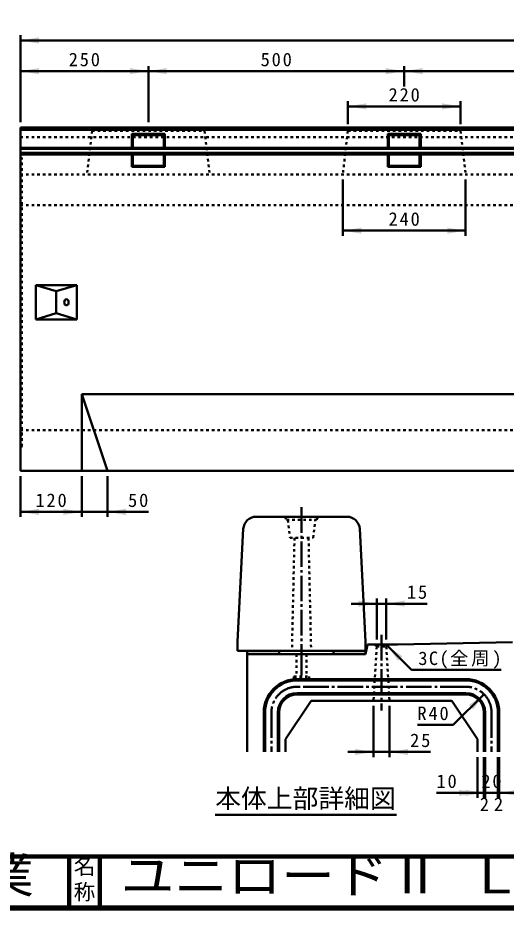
# Model space of a CAD drawing. Units: millimetres, scale not verified. Extents: x 100 to 4105, y 100 to 2870.
# Drawn here: x 1910 to 2864, y 100 to 1845 of the extents above; entities that cross this region are included whole.
import ezdxf
from ezdxf.enums import TextEntityAlignment as Align

# ---------------------------------------------------------------- set-up
doc = ezdxf.new("R2010")
doc.units = ezdxf.units.MM
doc.header["$LTSCALE"] = 5
doc.linetypes.add('USER1', pattern=[2.2, 1, -1.2])
doc.linetypes.add('USER2', pattern=[13.4, 10, -1.2, 1, -1.2])
doc.layers.add('V-nasSTD', color=7, linetype='Continuous', lineweight=35)
doc.styles.add('ＭＳ ゴシック', font='')
doc.styles.get('ＭＳ ゴシック').set_extended_font_data('MS Gothic')

msp = doc.modelspace()

# ---------------------------------------------------------------- hatches: boundary and pattern name
at = {"layer": 'V-nasSTD'}
for points in [[(1950.761, 1806.892), (1914.761, 1800.892), (1950.761, 1794.892)], [(1950.761, 1746.892), (1914.761, 1740.892), (1950.761, 1734.892)], [(2128.761, 1734.892), (2164.761, 1740.892), (2128.761, 1746.892)], [(2200.761, 1746.892), (2164.761, 1740.892), (2200.761, 1734.892)], [(2628.761, 1734.892), (2664.761, 1740.892), (2628.761, 1746.892)], [(2700.761, 1746.892), (2664.761, 1740.892), (2700.761, 1734.892)], [(2590.761, 1677.892), (2554.761, 1671.892), (2590.761, 1665.892)], [(2738.761, 1665.892), (2774.761, 1671.892), (2738.761, 1677.892)], [(2580.761, 1434.892), (2544.761, 1428.892), (2580.761, 1422.892)], [(2748.761, 1422.892), (2784.761, 1428.892), (2748.761, 1434.892)], [(1950.761, 884.892), (1914.761, 878.892), (1950.761, 872.892)], [(1998.761, 872.892), (2034.761, 878.892), (1998.761, 884.892)], [(2120.761, 884.892), (2084.761, 878.892), (2120.761, 872.892)], [(2574.961, 693.376), (2610.961, 699.376), (2574.961, 705.376)], [(2665.711, 705.376), (2629.711, 699.376), (2665.711, 693.376)], [(2661.285, 596.288), (2631.586, 617.501), (2652.799, 587.803)], [(2420.336, 600.626), (2420.336, 606.876), (2357.836, 606.876), (2357.836, 600.626)], [(2589.086, 600.626), (2589.086, 606.876), (2526.586, 606.876), (2526.586, 600.626)], [(2799.478, 492.533), (2820.691, 522.231), (2790.993, 501.018)], [(2568.711, 403.376), (2604.711, 409.376), (2568.711, 415.376)], [(2671.961, 415.376), (2635.961, 409.376), (2671.961, 403.376)], [(2771.836, 323.376), (2807.836, 329.376), (2771.836, 335.376)], [(2784.336, 323.376), (2820.336, 329.376), (2784.336, 335.376)], [(2886.336, 335.376), (2850.336, 329.376), (2886.336, 323.376)]]:
    msp.add_hatch(color=256, dxfattribs=at).paths.add_polyline_path(points)

# ---------------------------------------------------------------- linework, layer by layer
at = {"layer": 'V-nasSTD', "lineweight": 50}
for p, q in [((1914.761, 1640.892), (1914.761, 1810.892)), ((1914.761, 1800.892), (3914.761, 1800.892)), ((2164.761, 1640.892), (2164.761, 1750.892)), ((2664.761, 1710.892), (2664.761, 1750.892)), ((1914.761, 1740.892), (2164.761, 1740.892)), ((2164.761, 1740.892), (2664.761, 1740.892)), ((2664.761, 1740.892), (3164.761, 1740.892)), ((2554.761, 1636.892), (2554.761, 1681.892)), ((2774.761, 1636.892), (2774.761, 1681.892)), ((2554.761, 1671.892), (2774.761, 1671.892)), ((1914.761, 1630.892), (1914.761, 958.892)), ((1914.761, 1630.892), (3914.761, 1630.892)), ((1914.761, 1625.892), (2914.761, 1625.892)), ((2132.461, 1618.192), (2197.061, 1618.192)), ((2132.461, 1618.192), (2134.761, 1615.892)), ((2132.461, 1618.192), (2132.461, 1590.907)), ((2134.761, 1615.892), (2194.761, 1615.892)), ((2134.761, 1615.892), (2134.761, 1590.907)), ((2194.761, 1615.892), (2197.061, 1618.192)), ((2194.761, 1615.892), (2194.761, 1590.907)), ((2197.061, 1618.192), (2197.061, 1590.907)), ((2632.461, 1618.192), (2697.061, 1618.192)), ((2632.461, 1618.192), (2634.761, 1615.892)), ((2632.461, 1618.192), (2632.461, 1590.907)), ((2634.761, 1615.892), (2694.761, 1615.892)), ((2634.761, 1615.892), (2634.761, 1590.907)), ((2694.761, 1615.892), (2697.061, 1618.192)), ((2694.761, 1615.892), (2694.761, 1590.907)), ((2697.061, 1618.192), (2697.061, 1590.907)), ((1914.761, 1590.907), (2914.761, 1590.907)), ((1914.761, 1588.892), (2914.761, 1588.892)), ((1914.761, 1580.892), (2914.761, 1580.892)), ((1914.761, 1577.534), (2914.761, 1577.534)), ((2132.461, 1577.534), (2132.461, 1553.592)), ((2134.761, 1577.534), (2134.761, 1555.892)), ((2194.761, 1577.534), (2194.761, 1555.892)), ((2197.061, 1577.534), (2197.061, 1553.592)), ((2632.461, 1577.534), (2632.461, 1553.592)), ((2634.761, 1577.534), (2634.761, 1555.892)), ((2694.761, 1577.534), (2694.761, 1555.892)), ((2697.061, 1577.534), (2697.061, 1553.592)), ((2132.461, 1553.592), (2134.761, 1555.892)), ((2132.461, 1553.592), (2197.061, 1553.592)), ((2134.761, 1555.892), (2194.761, 1555.892)), ((2194.761, 1555.892), (2197.061, 1553.592)), ((2632.461, 1553.592), (2634.761, 1555.892)), ((2632.461, 1553.592), (2697.061, 1553.592)), ((2634.761, 1555.892), (2694.761, 1555.892)), ((2694.761, 1555.892), (2697.061, 1553.592)), ((2544.761, 1528.892), (2544.761, 1418.892)), ((2784.761, 1528.892), (2784.761, 1418.892)), ((2544.761, 1428.892), (2784.761, 1428.892)), ((1944.761, 1322.392), (1944.761, 1255.392)), ((1944.761, 1322.392), (2024.761, 1322.392)), ((1944.761, 1322.392), (1984.761, 1310.392)), ((1984.761, 1310.392), (2024.761, 1322.392)), ((1984.761, 1310.392), (1984.761, 1267.392)), ((2024.761, 1322.392), (2024.761, 1255.392)), ((1944.761, 1255.392), (1984.761, 1267.392)), ((1984.761, 1267.392), (2024.761, 1255.392)), ((1944.761, 1255.392), (2024.761, 1255.392)), ((2034.761, 1108.892), (2034.761, 958.892)), ((2034.761, 1108.892), (2084.761, 958.892)), ((2034.761, 1108.892), (2914.761, 1108.892)), ((1914.761, 958.892), (3914.761, 958.892)), ((1914.761, 948.892), (1914.761, 868.892)), ((2034.761, 948.892), (2034.761, 868.892)), ((2084.761, 948.892), (2084.761, 868.892)), ((1914.761, 878.892), (2034.761, 878.892)), ((2034.761, 878.892), (2084.761, 878.892)), ((2164.761, 878.892), (2084.761, 878.892)), ((2375.337, 869.376), (2552.835, 869.376)), ((2350.37, 845.657), (2339.086, 625.626)), ((2589.086, 625.626), (2577.802, 845.657)), ((2560.961, 699.376), (2610.961, 699.376)), ((2610.961, 629.376), (2610.961, 709.376)), ((2610.961, 699.376), (2629.711, 699.376)), ((2629.711, 629.376), (2629.711, 709.376)), ((2709.711, 699.376), (2629.711, 699.376)), ((2339.086, 625.626), (2339.086, 606.876)), ((2589.086, 625.626), (2589.086, 606.876)), ((2592.836, 619.376), (2589.086, 600.626)), ((2592.836, 619.376), (2651.586, 619.376)), ((2631.586, 617.501), (2679.297, 569.79)), ((2651.586, 619.376), (2876.586, 624.376)), ((2339.086, 606.876), (2589.086, 606.876)), ((2357.836, 606.876), (2357.836, 600.626)), ((2357.836, 600.626), (2589.086, 600.626)), ((2357.836, 600.626), (2357.836, 409.376)), ((2420.336, 606.876), (2420.336, 600.626)), ((2526.586, 606.876), (2526.586, 600.626)), ((2589.086, 606.876), (2589.086, 600.626)), ((2854.297, 569.79), (2679.297, 569.79)), ((2785.336, 551.876), (2455.336, 551.876)), ((2785.336, 549.376), (2455.336, 549.376)), ((2785.336, 524.376), (2455.336, 524.376)), ((2482.836, 509.376), (2432.836, 434.376)), ((2785.336, 521.876), (2455.336, 521.876)), ((2482.836, 509.376), (2757.836, 509.376)), ((2757.836, 509.376), (2807.836, 434.376)), ((2760.587, 462.127), (2820.691, 522.231)), ((2604.711, 499.376), (2604.711, 399.376)), ((2635.961, 499.376), (2635.961, 399.376)), ((2390.336, 486.876), (2390.336, 409.376)), ((2392.836, 486.876), (2392.836, 409.376)), ((2417.836, 486.876), (2417.836, 409.376)), ((2420.336, 486.876), (2420.336, 409.376)), ((2820.336, 409.376), (2820.336, 486.876)), ((2822.836, 486.876), (2822.836, 409.376)), ((2847.836, 486.876), (2847.836, 409.376)), ((2850.336, 409.376), (2850.336, 486.876)), ((2760.587, 462.127), (2690.587, 462.127)), ((2432.836, 434.376), (2432.836, 409.376)), ((2807.836, 434.376), (2807.836, 409.376)), ((2554.711, 409.376), (2604.711, 409.376)), ((2604.711, 409.376), (2635.961, 409.376)), ((2715.961, 409.376), (2635.961, 409.376)), ((2807.836, 399.376), (2807.836, 319.376)), ((2820.336, 399.376), (2820.336, 319.376)), ((2822.836, 399.376), (2822.836, 319.376)), ((2847.836, 399.376), (2847.836, 319.376)), ((2850.336, 399.376), (2850.336, 319.376)), ((2727.836, 329.376), (2807.836, 329.376)), ((2807.836, 329.376), (2820.336, 329.376)), ((2820.336, 329.376), (2822.836, 329.376)), ((2822.836, 329.376), (2847.836, 329.376)), ((2847.836, 329.376), (2850.336, 329.376)), ((2850.336, 329.376), (2882.836, 329.376)), ((2295.368, 286.542), (2649.377, 286.542))]:
    msp.add_line(p, q, dxfattribs=at)
at = {"layer": 'V-nasSTD', "linetype": 'USER1', "lineweight": 50}
for p, q in [((1914.761, 1626.892), (3914.761, 1626.892)), ((2054.761, 1623.892), (2044.761, 1538.892)), ((2054.761, 1623.892), (2051.761, 1626.892)), ((2054.761, 1623.892), (2274.761, 1623.892)), ((2274.761, 1623.892), (2277.761, 1626.892)), ((2274.761, 1623.892), (2284.761, 1538.892)), ((2554.761, 1623.892), (2544.761, 1538.892)), ((2554.761, 1623.892), (2551.761, 1626.892)), ((2554.761, 1623.892), (2774.761, 1623.892)), ((2774.761, 1623.892), (2777.761, 1626.892)), ((2774.761, 1623.892), (2784.761, 1538.892)), ((1914.761, 1611.892), (2914.761, 1611.892)), ((1917.761, 1570.892), (1914.761, 1572.892)), ((1917.761, 1006.892), (1917.761, 1570.892)), ((1914.761, 1548.892), (1917.761, 1550.892)), ((1914.761, 1538.892), (2914.761, 1538.892)), ((1914.761, 1478.892), (2914.761, 1478.892)), ((1914.761, 1038.892), (2914.761, 1038.892)), ((1914.761, 1028.892), (1917.761, 1026.892)), ((1917.761, 1006.892), (1914.761, 1004.892)), ((2431.586, 869.376), (2434.711, 863.126)), ((2434.711, 863.126), (2493.461, 863.126)), ((2437.211, 863.126), (2441.586, 828.126)), ((2486.586, 828.126), (2490.961, 863.126)), ((2493.461, 863.126), (2496.586, 869.376)), ((2441.586, 828.126), (2486.586, 828.126)), ((2450.336, 828.126), (2445.336, 606.876)), ((2477.836, 828.126), (2482.836, 606.876)), ((2610.961, 615.626), (2604.711, 509.376)), ((2610.961, 615.626), (2607.211, 619.376)), ((2610.961, 615.626), (2629.711, 615.626)), ((2629.711, 615.626), (2633.461, 619.376)), ((2629.711, 615.626), (2635.961, 509.376)), ((2454.086, 600.626), (2454.086, 556.876)), ((2474.086, 600.626), (2474.086, 556.876)), ((2449.086, 556.876), (2479.086, 556.876)), ((2449.086, 556.876), (2449.086, 553.126)), ((2449.086, 553.126), (2479.086, 553.126)), ((2479.086, 556.876), (2479.086, 553.126))]:
    msp.add_line(p, q, dxfattribs=at)
at = {"layer": 'V-nasSTD', "linetype": 'USER2', "lineweight": 50}
for p, q in [((2464.086, 888.126), (2464.086, 588.126)), ((2620.336, 638.126), (2620.336, 490.626)), ((2464.086, 609.376), (2464.086, 553.126)), ((2785.336, 536.876), (2455.336, 536.876)), ((2405.336, 486.876), (2405.336, 409.376)), ((2835.336, 486.876), (2835.336, 409.376))]:
    msp.add_line(p, q, dxfattribs=at)
at = {"layer": 'V-nasSTD', "lineweight": 100}
for p, q in [((105, 205), (4100, 205)), ((2010, 205), (2010, 105)), ((2070, 205), (2070, 105)), ((105, 105), (4100, 105))]:
    msp.add_line(p, q, dxfattribs=at)
at = {"layer": 'V-nasSTD', "lineweight": 13}
msp.add_lwpolyline([(100, 100), (100, 2870), (4105, 2870), (4105, 100)], close=True, dxfattribs=at)
at = {"layer": 'V-nasSTD', "lineweight": 50}
for centre, radius, start, end in [((2375.337, 844.376), 25, 90, 177.06433), ((2552.835, 844.376), 25, 2.93567, 90), ((2455.336, 486.876), 65, 90, 180), ((2455.336, 486.876), 62.5, 90, 180), ((2785.336, 486.876), 65, 0, 90), ((2785.336, 486.876), 62.5, 0, 90), ((2455.336, 486.876), 37.5, 90, 180), ((2785.336, 486.876), 37.5, 0, 90), ((2455.336, 486.876), 35, 90, 180), ((2785.336, 486.876), 35, 0, 90)]:
    msp.add_arc(centre, radius, start, end, dxfattribs=at)
at = {"layer": 'V-nasSTD', "linetype": 'USER2', "lineweight": 50}
for centre, start, end in [((2455.336, 486.876), 90, 180), ((2785.336, 486.876), 0, 90)]:
    msp.add_arc(centre, 50, start, end, dxfattribs=at)
at = {"layer": 'V-nasSTD', "lineweight": 50}
msp.add_ellipse((2004.761, 1288.892), major_axis=(0, 6), ratio=0.707107, dxfattribs=at)

# ---------------------------------------------------------------- texts
at = {"layer": 'V-nasSTD', "style": 'ＭＳ ゴシック'}
for s, height, p in [('本体上部詳細図', 36.95, (2295.368, 336.942)), ('2', 26.39, (2812.586, 320.376)), ('2', 26.39, (2840.086, 320.376)), ('名', 30.79, (2018.982, 200.999)), ('称', 30.79, (2018.976, 151.01))]:
    msp.add_text(s, height=height, dxfattribs=at).set_placement(p, align=Align.TOP_LEFT)
at = {"layer": 'V-nasSTD', "style": 'ＭＳ ゴシック', "width": 1.1}
for s, p in [('株式会社船生コンクリート工業', (478.279, 202.55)), ('ユニロードⅡ Ｌ標準', (2111, 202.47))]:
    msp.add_text(s, height=69.65, dxfattribs=at).set_placement(p, align=Align.TOP_LEFT)
at = {"layer": 'V-nasSTD', "char_height": 26.39, "attachment_point": 1, "style": 'ＭＳ ゴシック'}
for s, insert in [('\\T1.2;250', (2009.161, 1776.892)), ('\\T1.2;500', (2384.161, 1776.892)), ('\\T1.2;220', (2634.161, 1707.892)), ('\\T1.2;240', (2634.161, 1464.892)), ('\\T1.2;120', (1944.161, 914.892)), ('\\T1.2;50', (2125.161, 914.892)), ('\\T1.2;15', (2670.111, 735.376)), ('\\T1.15;3C(全周)', (2692.297, 605.79)), ('\\T1.2;R40', (2690.587, 498.127)), ('\\T1.2;25', (2676.361, 445.376)), ('\\T1.2;10', (2727.836, 365.376)), ('\\T1.2;20', (2815.536, 365.376))]:
    msp.add_mtext(s, dxfattribs=dict(at, insert=insert))

doc.saveas('drawing.dxf')
